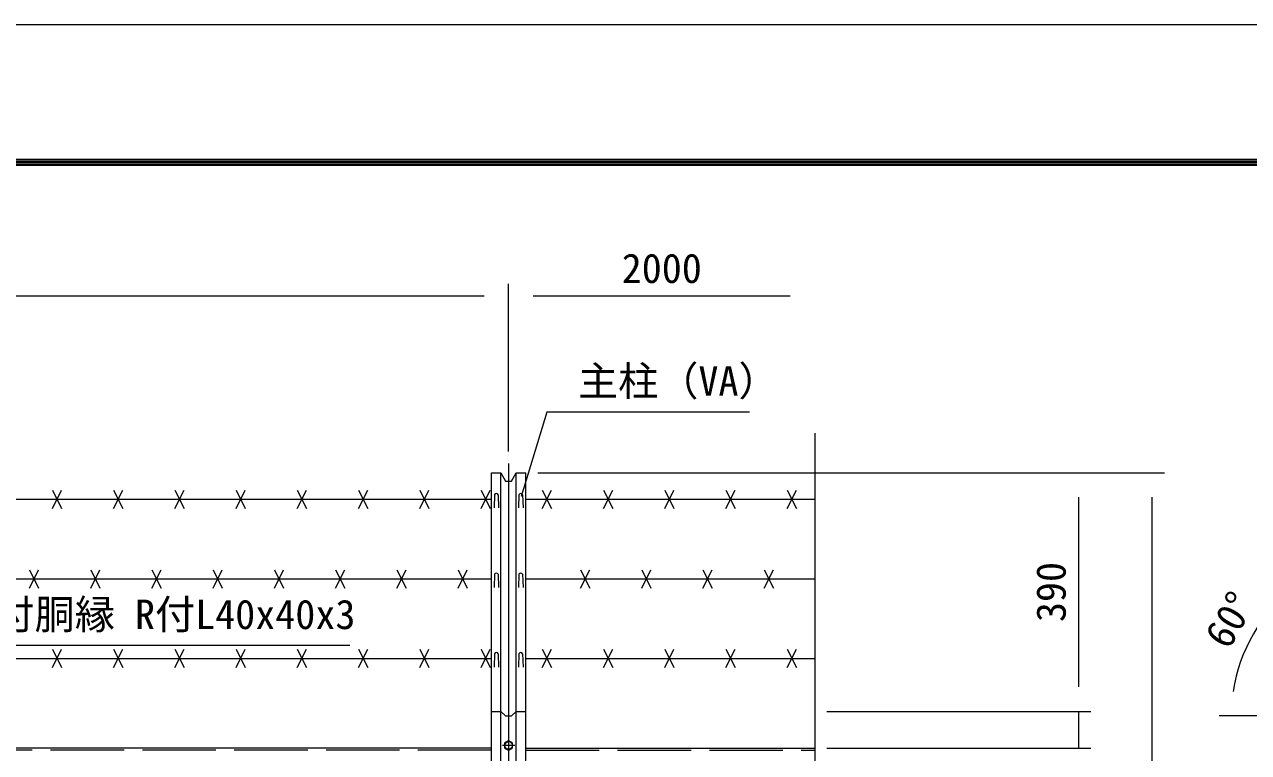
# Model space of a CAD drawing. Units: millimetres, scale not verified. Extents: x -4200 to 4200, y -2970 to 2970.
# Drawn here: x -2310 to -311, y 1781 to 2970 of the extents above; entities that cross this region are included whole.
import ezdxf
from ezdxf.enums import TextEntityAlignment as Align

# ---------------------------------------------------------------- set-up
doc = ezdxf.new("R2010")
doc.units = ezdxf.units.MM
doc.header["$LTSCALE"] = 20
doc.linetypes.add('DASHED', pattern=[7.5, 6, -1.5])
doc.linetypes.add('USER1', pattern=[50.8, 31.75, -6.35, 6.35, -6.35])
for name, color, linetype, lineweight in [('0-0_D-STR1', 1, 'Continuous', 18), ('0-1_D-BMK', 2, 'USER1', 13), ('0-2_D-STR-DIM', 7, 'Continuous', 9), ('0-3_D-STR3', 3, 'Continuous', 13), ('0-7_D-STR-TXT', 7, 'Continuous', 9), ('0-B_D-TTL', 7, 'Continuous', 9)]:
    doc.layers.add(name, color=color, linetype=linetype, lineweight=lineweight)
doc.styles.add('ＭＳ ゴシック', font='')
doc.styles.get('ＭＳ ゴシック').set_extended_font_data('MS Gothic')

msp = doc.modelspace()

# ---------------------------------------------------------------- linework, layer by layer
at = {"layer": '0-0_D-STR1'}
for p, q in [((-1547.9, -311.84), (-1547.9, 2237.87)), ((-1532.4, -311.84), (-1532.4, 2237.87)), ((-1507.4, -311.84), (-1507.4, 2237.87)), ((-1491.9, -311.84), (-1491.9, 2237.87)), ((-1542.9, 2202.05), (-1543.65, 2180.55)), ((-1536.9, 2202.05), (-1536.15, 2180.55)), ((-1502.9, 2202.05), (-1503.65, 2180.55)), ((-1496.9, 2202.05), (-1496.15, 2180.55)), ((-1542.9, 2072.15), (-1543.65, 2050.65)), ((-1536.9, 2072.15), (-1536.15, 2050.65)), ((-1502.9, 2072.15), (-1503.65, 2050.65)), ((-1496.9, 2072.15), (-1496.15, 2050.65)), ((-1542.9, 1942.24), (-1543.65, 1920.74)), ((-1536.9, 1942.24), (-1536.15, 1920.74)), ((-1502.9, 1942.24), (-1503.65, 1920.74)), ((-1496.9, 1942.24), (-1496.15, 1920.74)), ((-1547.9, 1788.16), (-3494.9, 1788.16)), ((-1491.9, 1788.16), (-1019.9, 1788.16))]:
    msp.add_line(p, q, dxfattribs=at)
at = {"layer": '0-0_D-STR1', "linetype": 'DASHED'}
for p, q in [((-1547.9, 1785.16), (-3494.9, 1785.16)), ((-1491.9, 1785.16), (-1019.9, 1785.16))]:
    msp.add_line(p, q, dxfattribs=at)
at = {"layer": '0-0_D-STR1'}
for points in [[(-1547.9, 2237.87), (-1532.4, 2237.87), (-1524.9, 2224.37), (-1514.9, 2224.37), (-1507.4, 2237.87), (-1491.9, 2237.87)], [(-1547.9, 1848.16), (-1532.4, 1848.16), (-1524.9, 1840.93), (-1514.9, 1840.93), (-1507.4, 1848.16), (-1491.9, 1848.16)]]:
    msp.add_lwpolyline(points, dxfattribs=at)
for centre in [(-1539.9, 2200.8), (-1499.9, 2200.8), (-1539.9, 2070.9), (-1499.9, 2070.9), (-1539.9, 1940.99), (-1499.9, 1940.99)]:
    msp.add_arc(centre, 3.25, 22.61986, 157.38014, dxfattribs=at)
at = {"layer": '0-1_D-BMK'}
for p, q in [((-1519.9, 2252.87), (-1519.9, -326.84)), ((-1509.9, 1792.66), (-1529.9, 1792.66))]:
    msp.add_line(p, q, dxfattribs=at)
at = {"layer": '0-2_D-STR-DIM'}
for p, q in [((-1519.9, 2272.87), (-1519.9, 2546.66)), ((-1519.9, 2272.87), (-1519.9, 2546.66)), ((-3479.9, 2526.66), (-1559.9, 2526.66)), ((-1479.9, 2526.66), (-1059.9, 2526.66)), ((-1019.9, 2302.61), (-1019.9, 978.81)), ((-1471.9, 2237.87), (-448.85, 2237.87)), ((-1471.9, 2237.87), (-568.85, 2237.87)), ((-588.85, 1888.16), (-588.85, 2197.87)), ((-468.85, 28.16), (-468.85, 2197.87)), ((-588.85, 1888.16), (-588.85, 1928.16)), ((-999.9, 1848.16), (-568.85, 1848.16)), ((-999.9, 1848.16), (-568.85, 1848.16)), ((-588.85, 1788.16), (-588.85, 1848.16)), ((-110.02, 1840.93), (-359.44, 1840.93)), ((-999.9, 1788.16), (-808.85, 1788.16)), ((-999.9, 1788.16), (-688.85, 1788.16)), ((-999.9, 1788.16), (-568.85, 1788.16)), ((-999.9, 1788.16), (-568.85, 1788.16))]:
    msp.add_line(p, q, dxfattribs=at)
msp.add_arc((-71.89, 1840.93), 267.55, 128.57404, 171.42596, dxfattribs=at)
at = {"layer": '0-3_D-STR3'}
for p, q in [((-2264.9, 2209.57), (-2249.9, 2179.57)), ((-2264.9, 2179.57), (-2249.9, 2209.57)), ((-2164.9, 2209.57), (-2149.9, 2179.57)), ((-2164.9, 2179.57), (-2149.9, 2209.57)), ((-2064.9, 2209.57), (-2049.9, 2179.57)), ((-2064.9, 2179.57), (-2049.9, 2209.57)), ((-1964.9, 2209.57), (-1949.9, 2179.57)), ((-1964.9, 2179.57), (-1949.9, 2209.57)), ((-1864.9, 2209.57), (-1849.9, 2179.57)), ((-1864.9, 2179.57), (-1849.9, 2209.57)), ((-1764.9, 2209.57), (-1749.9, 2179.57)), ((-1764.9, 2179.57), (-1749.9, 2209.57)), ((-1664.9, 2209.57), (-1649.9, 2179.57)), ((-1664.9, 2179.57), (-1649.9, 2209.57)), ((-1564.9, 2209.57), (-1549.9, 2179.57)), ((-1564.9, 2179.57), (-1549.9, 2209.57)), ((-1464.9, 2209.57), (-1449.9, 2179.57)), ((-1464.9, 2179.57), (-1449.9, 2209.57)), ((-1364.9, 2209.57), (-1349.9, 2179.57)), ((-1364.9, 2179.57), (-1349.9, 2209.57)), ((-1264.9, 2209.57), (-1249.9, 2179.57)), ((-1264.9, 2179.57), (-1249.9, 2209.57)), ((-1164.9, 2209.57), (-1149.9, 2179.57)), ((-1164.9, 2179.57), (-1149.9, 2209.57)), ((-1064.9, 2209.57), (-1049.9, 2179.57)), ((-1064.9, 2179.57), (-1049.9, 2209.57)), ((-3494.9, 2194.57), (-1547.9, 2194.57)), ((-1491.9, 2194.57), (-1019.9, 2194.57)), ((-2302.4, 2049.67), (-2287.4, 2079.67)), ((-2302.4, 2079.67), (-2287.4, 2049.67)), ((-2202.4, 2049.67), (-2187.4, 2079.67)), ((-2202.4, 2079.67), (-2187.4, 2049.67)), ((-2102.4, 2049.67), (-2087.4, 2079.67)), ((-2102.4, 2079.67), (-2087.4, 2049.67)), ((-2002.4, 2049.67), (-1987.4, 2079.67)), ((-2002.4, 2079.67), (-1987.4, 2049.67)), ((-1902.4, 2049.67), (-1887.4, 2079.67)), ((-1902.4, 2079.67), (-1887.4, 2049.67)), ((-1802.4, 2049.67), (-1787.4, 2079.67)), ((-1802.4, 2079.67), (-1787.4, 2049.67)), ((-1702.4, 2049.67), (-1687.4, 2079.67)), ((-1702.4, 2079.67), (-1687.4, 2049.67)), ((-1602.4, 2049.67), (-1587.4, 2079.67)), ((-1602.4, 2079.67), (-1587.4, 2049.67)), ((-1402.4, 2049.67), (-1387.4, 2079.67)), ((-1402.4, 2079.67), (-1387.4, 2049.67)), ((-1302.4, 2049.67), (-1287.4, 2079.67)), ((-1302.4, 2079.67), (-1287.4, 2049.67)), ((-1202.4, 2049.67), (-1187.4, 2079.67)), ((-1202.4, 2079.67), (-1187.4, 2049.67)), ((-1102.4, 2049.67), (-1087.4, 2079.67)), ((-1102.4, 2079.67), (-1087.4, 2049.67)), ((-3494.9, 2064.67), (-1547.9, 2064.67)), ((-1491.9, 2064.67), (-1019.9, 2064.67)), ((-2264.9, 1949.76), (-2249.9, 1919.76)), ((-2264.9, 1919.76), (-2249.9, 1949.76)), ((-2164.9, 1949.76), (-2149.9, 1919.76)), ((-2164.9, 1919.76), (-2149.9, 1949.76)), ((-2064.9, 1949.76), (-2049.9, 1919.76)), ((-2064.9, 1919.76), (-2049.9, 1949.76)), ((-1964.9, 1949.76), (-1949.9, 1919.76)), ((-1964.9, 1919.76), (-1949.9, 1949.76)), ((-1864.9, 1949.76), (-1849.9, 1919.76)), ((-1864.9, 1919.76), (-1849.9, 1949.76)), ((-1764.9, 1949.76), (-1749.9, 1919.76)), ((-1764.9, 1919.76), (-1749.9, 1949.76)), ((-1664.9, 1949.76), (-1649.9, 1919.76)), ((-1664.9, 1919.76), (-1649.9, 1949.76)), ((-1564.9, 1949.76), (-1549.9, 1919.76)), ((-1564.9, 1919.76), (-1549.9, 1949.76)), ((-1464.9, 1949.76), (-1449.9, 1919.76)), ((-1464.9, 1919.76), (-1449.9, 1949.76)), ((-1364.9, 1949.76), (-1349.9, 1919.76)), ((-1364.9, 1919.76), (-1349.9, 1949.76)), ((-1264.9, 1949.76), (-1249.9, 1919.76)), ((-1264.9, 1919.76), (-1249.9, 1949.76)), ((-1164.9, 1949.76), (-1149.9, 1919.76)), ((-1164.9, 1919.76), (-1149.9, 1949.76)), ((-1064.9, 1949.76), (-1049.9, 1919.76)), ((-1064.9, 1919.76), (-1049.9, 1949.76)), ((-3494.9, 1934.76), (-1547.9, 1934.76)), ((-1491.9, 1934.76), (-1019.9, 1934.76)), ((-1519.9, 1800.17), (-1526.4, 1796.41)), ((-1513.4, 1796.41), (-1519.9, 1800.17)), ((-1526.4, 1796.41), (-1526.4, 1788.91)), ((-1526.4, 1788.91), (-1519.9, 1785.16)), ((-1519.9, 1785.16), (-1513.4, 1788.91)), ((-1513.4, 1788.91), (-1513.4, 1796.41))]:
    msp.add_line(p, q, dxfattribs=at)
msp.add_circle((-1519.9, 1792.66), 6.25, dxfattribs=at)
at = {"layer": '0-7_D-STR-TXT'}
for points in [[(-1126.18, 2336.8), (-1457.56, 2336.8), (-1499.26, 2199.14)], [(-1779.24, 1955.68), (-2477.12, 1955.68), (-2528.23, 1790.07)]]:
    msp.add_lwpolyline(points, dxfattribs=at)
at = {"layer": '0-B_D-TTL', "color": 2, "lineweight": 18}
msp.add_lwpolyline([(-4200, 2970), (4200, 2970), (4200, -2970), (-4200, -2970)], close=True, dxfattribs=at)
at = {"layer": '0-B_D-TTL'}
for points in [[(-3930, 2750), (3930, 2750), (3930, -2750), (-3930, -2750)], [(-3927.5, 2747.5), (3927.5, 2747.5), (3927.5, -2747.5), (-3927.5, -2747.5)], [(-3925, 2745), (3925, 2745), (3925, -2745), (-3925, -2745)], [(-3922.5, 2742.5), (3922.5, 2742.5), (3922.5, -2742.5), (-3922.5, -2742.5)], [(-3920, 2740), (3920, 2740), (3920, -2740), (-3920, -2740)]]:
    msp.add_lwpolyline(points, close=True, dxfattribs=at)

# ---------------------------------------------------------------- texts
at = {"layer": '0-2_D-STR-DIM', "style": 'ＭＳ ゴシック'}
msp.add_text('2000', height=48.09, dxfattribs=at).set_placement((-1335.15, 2533.4), align=Align.BOTTOM_LEFT)
for s, rotation, p in [('390', 90, (-595.6, 1994.14)), ('60°', 60, (-331.47, 1939.93))]:
    msp.add_text(s, height=48.09, rotation=rotation, dxfattribs=at).set_placement(p, align=Align.BOTTOM_LEFT)
at = {"layer": '0-7_D-STR-TXT', "style": 'ＭＳ ゴシック'}
for s, p in [('主柱（VA）', (-1406.64, 2349.39)), ('爪付胴縁 R付L40x40x3', (-2425.18, 1968.27))]:
    msp.add_text(s, height=48.09, dxfattribs=at).set_placement(p, align=Align.BOTTOM_LEFT)

doc.saveas('drawing.dxf')
